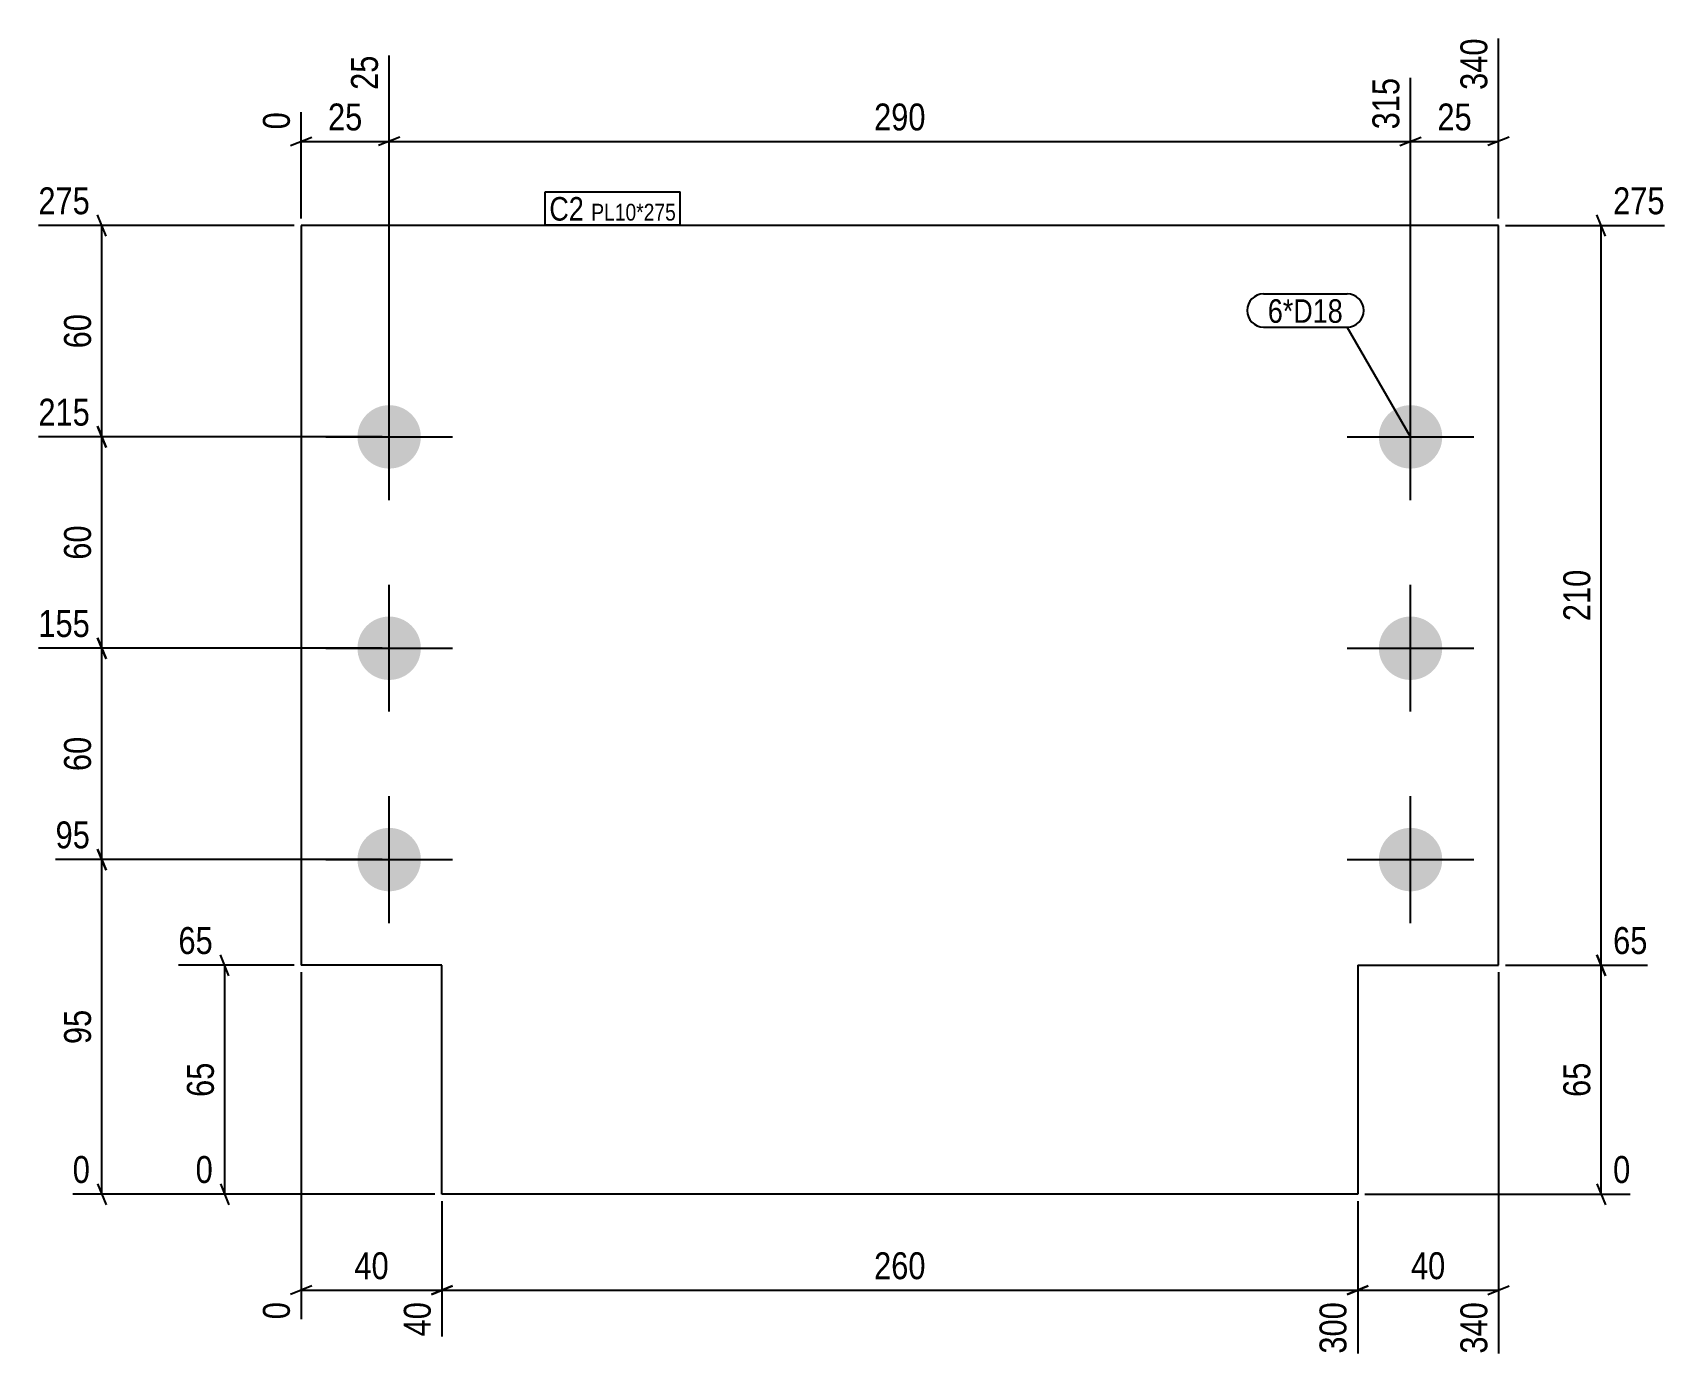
# Model space of a CAD drawing. Header units: millimetres. Extents: x 4 to 469, y 4 to 381.
import ezdxf

# ---------------------------------------------------------------- set-up
doc = ezdxf.new("R2010")
doc.units = ezdxf.units.MM
for name, color, linetype in [('MÅLSÆTNING', 7, 'Continuous'), ('STÅL', 7, 'Continuous'), ('TEKST', 7, 'Continuous')]:
    doc.layers.add(name, color=color, linetype=linetype)
doc.styles.add('Arial Narrow', font='ARIALN.TTF', dxfattribs={"height": 0.2})

msp = doc.modelspace()

# ---------------------------------------------------------------- hatches: boundary and pattern name
at = {"layer": 'STÅL', "linetype": 'Continuous'}
for points in [[(96.6, 266.24, -1), (114.6, 266.24, -1)], [(386.61, 266.24, -1), (404.61, 266.24, -1)], [(96.6, 206.24, -1), (114.6, 206.24, -1)], [(386.61, 206.24, -1), (404.61, 206.24, -1)], [(96.6, 146.24, -1), (114.6, 146.24, -1)], [(386.61, 146.24, -1), (404.61, 146.24, -1)]]:
    msp.add_hatch(color=3, dxfattribs=at).paths.add_polyline_path(points)

# ---------------------------------------------------------------- linework, layer by layer
at = {"layer": 'MÅLSÆTNING', "color": 7, "linetype": 'Continuous'}
for p, q in [((420.6, 328.24), (420.6, 379.36)), ((105.6, 268.24), (105.6, 374.49)), ((105.6, 268.24), (105.6, 374.49)), ((395.61, 268.24), (395.61, 368.16)), ((80.6, 328.24), (80.6, 358.41)), ((77.6, 348.94), (83.6, 351.34)), ((80.6, 350.14), (105.6, 350.14)), ((108.6, 351.34), (102.6, 348.94)), ((108.6, 351.34), (102.6, 348.94)), ((105.6, 350.14), (395.61, 350.14)), ((392.61, 348.94), (398.61, 351.34)), ((423.6, 351.34), (417.6, 348.94)), ((78.6, 326.24), (6, 326.24)), ((25.23, 323.24), (22.82, 329.24)), ((24.03, 266.24), (24.03, 326.24)), ((422.6, 326.24), (467.75, 326.24)), ((450.93, 323.24), (448.53, 329.24)), ((449.73, 116.24), (449.73, 326.24)), ((103.6, 266.24), (6, 266.24)), ((103.6, 266.24), (6, 266.24)), ((22.82, 269.24), (25.23, 263.24)), ((25.23, 263.24), (22.82, 269.24)), ((25.23, 203.24), (22.82, 209.24)), ((103.6, 206.24), (6, 206.24)), ((25.23, 143.24), (22.82, 149.24)), ((103.6, 146.24), (10.88, 146.24)), ((24.03, 51.24), (24.03, 146.24)), ((78.6, 116.24), (45.77, 116.24)), ((60.12, 113.24), (57.72, 119.24)), ((58.92, 51.24), (58.92, 116.24)), ((422.6, 116.24), (462.88, 116.24)), ((422.6, 116.24), (462.88, 116.24)), ((448.53, 119.24), (450.93, 113.24)), ((450.93, 113.24), (448.53, 119.24)), ((449.73, 51.24), (449.73, 116.24)), ((80.6, 114.24), (80.6, 15.75)), ((420.6, 114.24), (420.6, 6)), ((118.6, 51.24), (15.75, 51.24)), ((22.82, 54.24), (25.23, 48.24)), ((118.6, 51.24), (50.65, 51.24)), ((57.72, 54.24), (60.12, 48.24)), ((382.6, 51.24), (458, 51.24)), ((448.53, 54.24), (450.93, 48.24)), ((120.6, 49.24), (120.6, 10.88)), ((120.6, 49.24), (120.6, 10.88)), ((380.6, 49.24), (380.6, 6)), ((380.6, 49.24), (380.6, 6)), ((83.6, 25.23), (77.6, 22.82)), ((80.6, 24.03), (120.6, 24.03)), ((123.6, 25.23), (117.6, 22.82)), ((117.6, 22.82), (123.6, 25.23)), ((120.6, 24.03), (380.6, 24.03)), ((383.6, 25.23), (377.6, 22.82)), ((377.6, 22.82), (383.6, 25.23)), ((380.6, 24.03), (420.6, 24.03)), ((417.6, 22.82), (423.6, 25.23))]:
    msp.add_line(p, q, dxfattribs=at)
at = {"layer": 'STÅL', "color": 2, "linetype": 'Continuous'}
for p, q in [((420.6, 326.24), (80.6, 326.24)), ((80.6, 326.24), (80.6, 116.24)), ((420.6, 116.24), (420.6, 326.24)), ((120.6, 116.24), (80.6, 116.24)), ((120.6, 51.24), (120.6, 116.24)), ((380.6, 116.24), (420.6, 116.24)), ((380.6, 116.24), (380.6, 51.24)), ((380.6, 51.24), (120.6, 51.24))]:
    msp.add_line(p, q, dxfattribs=at)
at = {"layer": 'STÅL', "color": 3, "linetype": 'Continuous'}
for p, q in [((105.6, 248.24), (105.6, 284.24)), ((395.61, 248.24), (395.61, 284.24)), ((87.6, 266.24), (123.6, 266.24)), ((377.61, 266.24), (413.61, 266.24)), ((105.6, 188.24), (105.6, 224.24)), ((395.61, 188.24), (395.61, 224.24)), ((87.6, 206.24), (123.6, 206.24)), ((377.61, 206.24), (413.61, 206.24)), ((105.6, 128.24), (105.6, 164.24)), ((395.61, 128.24), (395.61, 164.24)), ((87.6, 146.24), (123.6, 146.24)), ((377.61, 146.24), (413.61, 146.24))]:
    msp.add_line(p, q, dxfattribs=at)

# ---------------------------------------------------------------- wipeouts: each hides what was drawn before it
at = {"color": 0}
msp.add_wipeout([(376.41, 298.62), (376.41, 305.62), (355.09, 305.62), (355.09, 298.62)], dxfattribs=at).dxf.layer = 'TEKST'

# ---------------------------------------------------------------- next in the draw order: wipeouts: each hides what was drawn before it
at = {"color": 0, "linetype": 'Continuous'}
for points in [[(394.01, 369.76), (382.81, 369.76), (382.81, 351.94), (394.01, 351.94)], [(79, 360.01), (67.8, 360.01), (67.8, 351.94), (79, 351.94)], [(22.22, 327.84), (22.22, 339.04), (4.4, 339.04), (4.4, 327.84)], [(469.35, 327.84), (469.35, 339.04), (451.53, 339.04), (451.53, 327.84)], [(22.22, 147.84), (22.22, 159.04), (9.27, 159.04), (9.27, 147.84)], [(57.12, 117.84), (57.12, 129.04), (44.17, 129.04), (44.17, 117.84)], [(464.48, 117.84), (464.48, 129.04), (451.53, 129.04), (451.53, 117.84)], [(22.22, 52.84), (22.22, 64.04), (14.15, 64.04), (14.15, 52.84)], [(57.12, 52.84), (57.12, 64.04), (49.05, 64.04), (49.05, 52.84)], [(459.6, 52.84), (459.6, 64.04), (451.53, 64.04), (451.53, 52.84)], [(79, 22.22), (67.8, 22.22), (67.8, 14.15), (79, 14.15)], [(119, 22.22), (107.8, 22.22), (107.8, 9.27), (119, 9.27)], [(379, 22.22), (367.8, 22.22), (367.8, 4.4), (379, 4.4)], [(419, 22.22), (407.8, 22.22), (407.8, 4.4), (419, 4.4)]]:
    msp.add_wipeout(points, dxfattribs=at).dxf.layer = 'MÅLSÆTNING'
at = {"color": 0}
for points, layer in [([(99.58, 351.64), (99.58, 362.84), (86.63, 362.84), (86.63, 351.64)], 'MÅLSÆTNING'), ([(259.52, 351.64), (259.52, 362.84), (241.69, 362.84), (241.69, 351.64)], 'MÅLSÆTNING'), ([(22.52, 302.72), (11.32, 302.72), (11.32, 289.77), (22.52, 289.77)], 'MÅLSÆTNING'), ([(448.23, 230.15), (437.03, 230.15), (437.03, 212.33), (448.23, 212.33)], 'MÅLSÆTNING'), ([(22.52, 105.22), (11.32, 105.22), (11.32, 92.27), (22.52, 92.27)], 'MÅLSÆTNING'), ([(57.42, 90.22), (46.22, 90.22), (46.22, 77.27), (57.42, 77.27)], 'MÅLSÆTNING'), ([(448.23, 90.22), (437.03, 90.22), (437.03, 77.27), (448.23, 77.27)], 'MÅLSÆTNING'), ([(107.08, 25.53), (107.08, 36.73), (94.13, 36.73), (94.13, 25.53)], 'MÅLSÆTNING'), ([(259.52, 25.53), (259.52, 36.73), (241.69, 36.73), (241.69, 25.53)], 'MÅLSÆTNING'), ([(407.08, 25.53), (407.08, 36.73), (394.13, 36.73), (394.13, 25.53)], 'MÅLSÆTNING'), ([(160.88, 327.64), (160.88, 334.64), (151.08, 334.64), (151.08, 327.64)], 'TEKST'), ([(376.41, 298.62), (376.41, 305.62), (355.09, 305.62), (355.09, 298.62)], 'TEKST')]:
    msp.add_wipeout(points, dxfattribs=at).dxf.layer = layer

# ---------------------------------------------------------------- next in the draw order: linework, layer by layer
at = {"layer": 'MÅLSÆTNING', "color": 7, "linetype": 'Continuous'}
for p, q in [((395.61, 268.24), (395.61, 368.16)), ((392.61, 348.94), (398.61, 351.34)), ((395.61, 350.14), (420.6, 350.14)), ((24.03, 146.24), (24.03, 206.24)), ((22.82, 149.24), (25.23, 143.24)), ((103.6, 146.24), (10.88, 146.24))]:
    msp.add_line(p, q, dxfattribs=at)
at = {"layer": 'TEKST', "color": 7, "linetype": 'Continuous'}
for p, q in [((353.89, 306.82), (377.61, 306.82)), ((353.89, 297.42), (377.61, 297.42)), ((395.61, 266.24), (377.61, 297.42))]:
    msp.add_line(p, q, dxfattribs=at)
for centre, start, end in [((353.89, 302.12), 90, 270), ((377.61, 302.12), 270, 90)]:
    msp.add_arc(centre, 4.7, start, end, dxfattribs=at)

# ---------------------------------------------------------------- next in the draw order: texts
at = {"layer": 'MÅLSÆTNING', "color": 3, "linetype": 'Continuous', "style": 'Arial Narrow'}
for s, height, p in [('315', 7.635, (392.41, 353.54)), ('0', 7.64, (77.4, 353.54)), ('0', 7.64, (77.4, 15.75)), ('40', 7.635, (117.4, 10.88)), ('300', 7.635, (377.4, 6)), ('340', 7.635, (417.4, 6))]:
    msp.add_text(s, height=height, rotation=90.0002, dxfattribs=at).set_placement(p)
at = {"layer": 'MÅLSÆTNING', "color": 3, "style": 'Arial Narrow'}
for s, p in [('290', (243.29, 353.24)), ('40', (95.73, 27.13)), ('260', (243.29, 27.13)), ('40', (395.73, 27.13))]:
    msp.add_text(s, height=7.635, dxfattribs=at).set_placement(p)
at = {"layer": 'MÅLSÆTNING', "color": 3, "linetype": 'Continuous', "style": 'Arial Narrow'}
for s, height, p in [('275', 7.635, (6, 329.44)), ('275', 7.635, (453.13, 329.44)), ('95', 7.635, (10.88, 149.44)), ('65', 7.635, (45.77, 119.44)), ('65', 7.635, (453.13, 119.44)), ('0', 7.64, (15.75, 54.44)), ('0', 7.64, (50.65, 54.44)), ('0', 7.64, (453.13, 54.44))]:
    msp.add_text(s, height=height, dxfattribs=at).set_placement(p)
at = {"layer": 'MÅLSÆTNING', "color": 3, "style": 'Arial Narrow'}
for s, p in [('60', (20.93, 291.37)), ('210', (446.63, 213.93)), ('95', (20.93, 93.87)), ('65', (55.82, 78.87)), ('65', (446.63, 78.87))]:
    msp.add_text(s, height=7.635, rotation=90.0002, dxfattribs=at).set_placement(p)
at = {"layer": 'TEKST', "color": 3, "style": 'Arial Narrow'}
msp.add_text('6*D18', height=6.681, dxfattribs=at).set_placement((355.09, 298.62))

# ---------------------------------------------------------------- next in the draw order: wipeouts: each hides what was drawn before it
at = {"color": 0, "linetype": 'Continuous'}
msp.add_wipeout([(104, 376.09), (92.8, 376.09), (92.8, 363.14), (104, 363.14)], dxfattribs=at).dxf.layer = 'MÅLSÆTNING'
at = {"color": 0}
msp.add_wipeout([(160.88, 327.64), (160.88, 334.64), (151.08, 334.64), (151.08, 327.64)], dxfattribs=at).dxf.layer = 'TEKST'

# ---------------------------------------------------------------- next in the draw order: linework, layer by layer
at = {"layer": 'TEKST', "color": 7, "linetype": 'Continuous'}
for p, q in [((149.88, 335.84), (188.24, 335.84)), ((149.88, 326.44), (149.88, 335.84))]:
    msp.add_line(p, q, dxfattribs=at)

# ---------------------------------------------------------------- next in the draw order: texts
at = {"layer": 'MÅLSÆTNING', "color": 3, "linetype": 'Continuous', "style": 'Arial Narrow'}
msp.add_text('25', height=7.635, rotation=90.0002, dxfattribs=at).set_placement((102.4, 364.74))
at = {"layer": 'MÅLSÆTNING', "color": 3, "style": 'Arial Narrow'}
msp.add_text('25', height=7.635, dxfattribs=at).set_placement((88.23, 353.24))
at = {"layer": 'TEKST', "color": 3, "style": 'Arial Narrow'}
msp.add_text('C2', height=6.681, dxfattribs=at).set_placement((151.08, 327.64))

# ---------------------------------------------------------------- next in the draw order: wipeouts: each hides what was drawn before it
at = {"color": 0}
for points, layer in [([(414.58, 351.64), (414.58, 362.84), (401.63, 362.84), (401.63, 351.64)], 'MÅLSÆTNING'), ([(22.52, 182.72), (11.32, 182.72), (11.32, 169.77), (22.52, 169.77)], 'MÅLSÆTNING'), ([(187.04, 327.64), (187.04, 332.64), (162.98, 332.64), (162.98, 327.64)], 'TEKST')]:
    msp.add_wipeout(points, dxfattribs=at).dxf.layer = layer
at = {"color": 0, "linetype": 'Continuous'}
msp.add_wipeout([(22.22, 207.84), (22.22, 219.04), (4.4, 219.04), (4.4, 207.84)], dxfattribs=at).dxf.layer = 'MÅLSÆTNING'

# ---------------------------------------------------------------- next in the draw order: linework, layer by layer
at = {"layer": 'MÅLSÆTNING', "color": 7, "linetype": 'Continuous'}
for p, q in [((24.03, 206.24), (24.03, 266.24)), ((22.82, 209.24), (25.23, 203.24)), ((103.6, 206.24), (6, 206.24))]:
    msp.add_line(p, q, dxfattribs=at)

# ---------------------------------------------------------------- next in the draw order: texts
at = {"layer": 'MÅLSÆTNING', "color": 3, "linetype": 'Continuous', "style": 'Arial Narrow'}
msp.add_text('155', height=7.635, dxfattribs=at).set_placement((6, 209.44))
at = {"layer": 'MÅLSÆTNING', "color": 3, "style": 'Arial Narrow'}
msp.add_text('60', height=7.635, rotation=90.0002, dxfattribs=at).set_placement((20.93, 171.37))

# ---------------------------------------------------------------- next in the draw order: wipeouts: each hides what was drawn before it
at = {"color": 0, "linetype": 'Continuous'}
msp.add_wipeout([(419, 380.96), (407.8, 380.96), (407.8, 363.14), (419, 363.14)], dxfattribs=at).dxf.layer = 'MÅLSÆTNING'
at = {"color": 0}
msp.add_wipeout([(187.04, 327.64), (187.04, 332.64), (162.98, 332.64), (162.98, 327.64)], dxfattribs=at).dxf.layer = 'TEKST'

# ---------------------------------------------------------------- next in the draw order: linework, layer by layer
at = {"layer": 'TEKST', "color": 7, "linetype": 'Continuous'}
for p, q in [((188.24, 326.44), (188.24, 335.84)), ((149.88, 326.44), (188.24, 326.44))]:
    msp.add_line(p, q, dxfattribs=at)

# ---------------------------------------------------------------- next in the draw order: texts
at = {"layer": 'MÅLSÆTNING', "color": 3, "linetype": 'Continuous', "style": 'Arial Narrow'}
msp.add_text('340', height=7.635, rotation=90.0002, dxfattribs=at).set_placement((417.4, 364.74))
at = {"layer": 'MÅLSÆTNING', "color": 3, "style": 'Arial Narrow'}
msp.add_text('25', height=7.635, dxfattribs=at).set_placement((403.23, 353.24))
at = {"layer": 'TEKST', "color": 3, "style": 'Arial Narrow'}
msp.add_text('PL10*275', height=4.772, dxfattribs=at).set_placement((162.98, 327.64))

# ---------------------------------------------------------------- next in the draw order: wipeouts: each hides what was drawn before it
at = {"color": 0, "linetype": 'Continuous'}
msp.add_wipeout([(22.22, 267.84), (22.22, 279.04), (4.4, 279.04), (4.4, 267.84)], dxfattribs=at).dxf.layer = 'MÅLSÆTNING'
at = {"color": 0}
msp.add_wipeout([(22.52, 242.72), (11.32, 242.72), (11.32, 229.77), (22.52, 229.77)], dxfattribs=at).dxf.layer = 'MÅLSÆTNING'

# ---------------------------------------------------------------- next in the draw order: texts
at = {"layer": 'MÅLSÆTNING', "color": 3, "linetype": 'Continuous', "style": 'Arial Narrow'}
msp.add_text('215', height=7.635, dxfattribs=at).set_placement((6, 269.44))
at = {"layer": 'MÅLSÆTNING', "color": 3, "style": 'Arial Narrow'}
msp.add_text('60', height=7.635, rotation=90.0002, dxfattribs=at).set_placement((20.93, 231.37))

doc.saveas('drawing.dxf')
